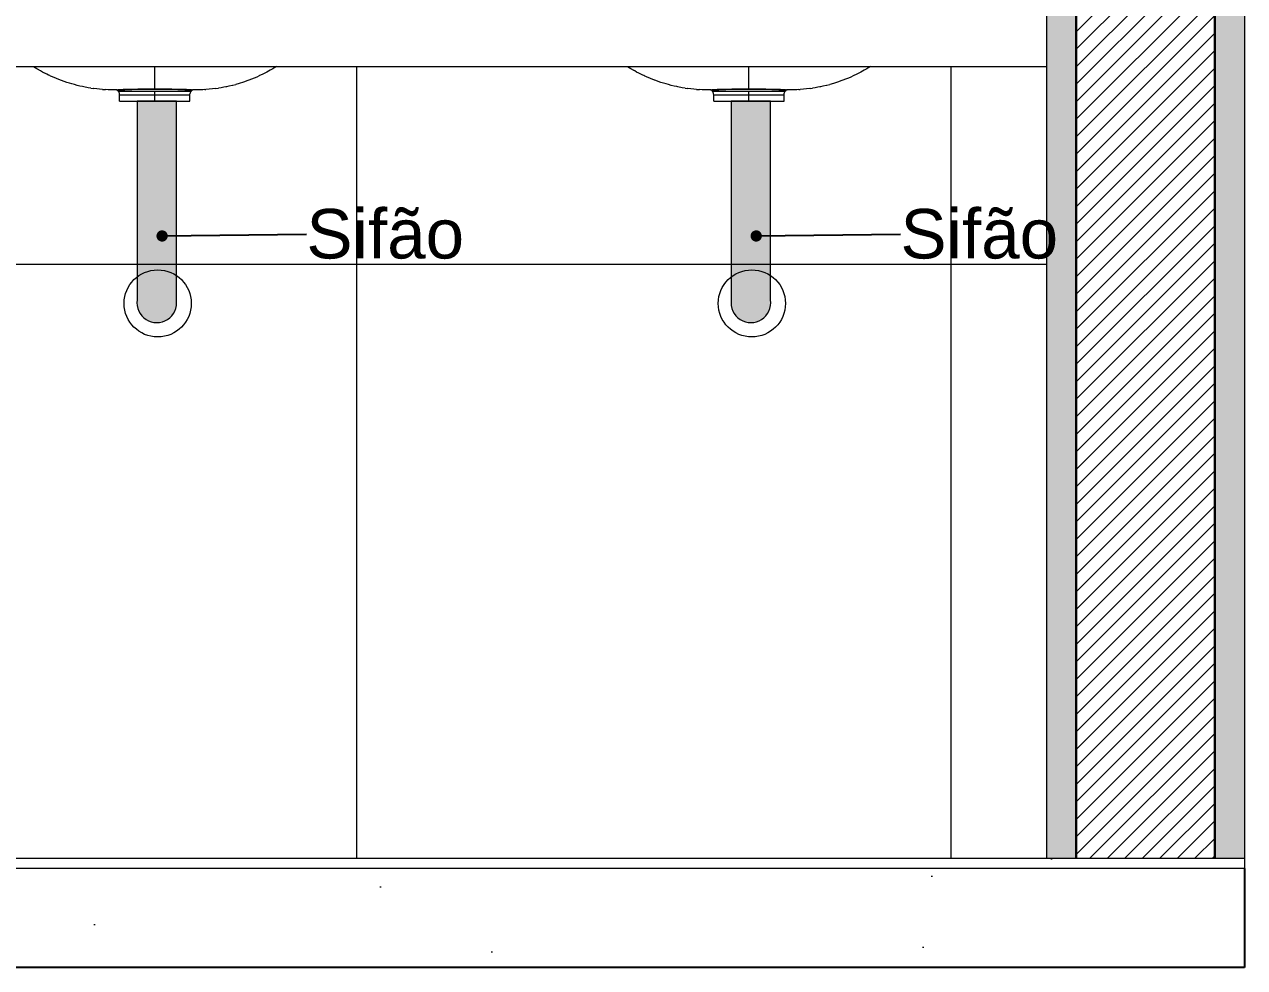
# Model space of a CAD drawing. Header units: metres. Extents: x -1.8 to 75.3, y -2 to 2.8.
# Drawn here: x 18.827 to 20.059, y -2.048 to -1.096 of the extents above; entities that cross this region are included whole.
import ezdxf

# ---------------------------------------------------------------- set-up
doc = ezdxf.new("R2010")
doc.units = ezdxf.units.M
doc.header["$MEASUREMENT"] = 0
for name, color, linetype, lineweight, true_color in [('0_Caneta_No__19', 7, 'Continuous', 0, 0xe9e9e9), ('COTAS CORTE_Caneta_No__25', 7, 'Continuous', 13, 0x982312), ('LAJES.EST_Caneta_No__254', 7, 'Continuous', 0, 0xd1c9ad), ('LAJES.EST_Caneta_No__97', 7, 'Continuous', 13, 0x6b6b6b), ('LOUCAS-METAIS.ARQ_Caneta_No__13', 7, 'Continuous', 0, 0xaaaaaa), ('LOUCAS-METAIS.ARQ_Caneta_No__96', 7, 'Continuous', 0, 0xb6b6b6), ('NOTAS-EXECUTIVO.ARQ_Caneta_No__96', 7, 'Continuous', 0, 0xb6b6b6), ('PAREDE CONSTRUIR_Caneta_No__97', 7, 'Continuous', 13, 0x6b6b6b)]:
    doc.layers.add(name, color=color, linetype=linetype, lineweight=lineweight, true_color=true_color)
for name, color, linetype, lineweight in [('0_Caneta_No__5', 7, 'Continuous', 20), ('LAJES.EST_Caneta_No__4', 7, 'Continuous', 25), ('LAJES.EST_Caneta_No__7', 7, 'Continuous', 13), ('NOTAS-EXECUTIVO.ARQ_Caneta_No__1', 7, 'Continuous', 40), ('NOTAS-EXECUTIVO.ARQ_Caneta_No__241', 7, 'Continuous', 13), ('PAREDE CONSTRUIR_Caneta_No__241', 7, 'Continuous', 13), ('PAREDE CONSTRUIR_Caneta_No__3', 7, 'Continuous', 30)]:
    doc.layers.add(name, color=color, linetype=linetype, lineweight=lineweight)
doc.layers.add('COTAS CORTE', color=7, linetype='Continuous')
doc.layers.add('PAREDE CONSTRUIR', color=7, linetype='Continuous')
doc.styles.add('GENERATED_STYLE_1', font='arial.ttf')
doc.dimstyles.new('GENERATED_STYLE__2', dxfattribs={"dimtxt": 0.05, "dimasz": 0.02375, "dimexe": 0.18, "dimexo": 0.267183, "dimgap": 0, "dimtad": 1, "dimzin": 0, "dimdsep": 46, "dimtxsty": 'GENERATED_STYLE_1', "dimblk": 'ARROWHEAD_11', "dimblk1": 'ARROWHEAD_11', "dimblk2": 'ARROWHEAD_11', "dimcen": 0.09, "dimclrd": 256, "dimclre": 256, "dimclrt": 256, "dimadec": 0, "dimazin": 0, "dimtfac": 1, "dimtdec": 4, "dimtmove": 0, "dimatfit": 3, "dimfxl": 0, "dimtolj": 1, "dimtzin": 0, "dimarcsym": 0})
doc.dimstyles.new('GENERATED_STYLE__4', dxfattribs={"dimtxt": 0.18, "dimasz": 0.0228, "dimexe": 0.18, "dimexo": 0.0625, "dimgap": 0, "dimtad": 0, "dimtih": 1, "dimtoh": 1, "dimdec": 4, "dimzin": 0, "dimdsep": 46, "dimcen": 0.09, "dimadec": 0, "dimazin": 0, "dimtfac": 1, "dimtdec": 4, "dimtmove": 0, "dimatfit": 3, "dimldrblk": 'ARROWHEAD_11', "dimfxl": 0, "dimtolj": 1, "dimtzin": 0, "dimarcsym": 0})
pattern_1 = [(180, (16.16225, -1.93824), (0, 0.6), []), (90, (16.16225, -1.93824), (0.6, 0), [])]
pattern_2 = [(180, (16.16225, -1.93824), (0, 0.6), []), (90, (16.16225, -1.93824), (0.6, 0), [])]
pattern_3 = [(180, (16.16225, -1.93824), (0, 0.6), []), (90, (16.16225, -1.93824), (0.6, 0), [])]
pattern_4 = [(45, (-22.24144, -1.43824), (-0.159099, 0.159099), [0, -0.15, 0, -0.225]), (110, (-21.74144, -1.43824), (0.2114308, 0.0769545), [0, -0.11, 0, -0.19])]
pattern_5 = [(50, (-22.24144, -1.93824), (-0.546554, 0.0478173), [0.05715, -0.62865]), (355, (-22.24144, -1.93824), (-0.10573, 0.5731705), [0.04572, -0.502922]), (100.4514, (-22.1959, -1.94223), (0.440824, 0.525353), [0.04857, -0.534271]), (46.1842, (-22.24144, -1.78584), (-0.813237, 0.126127), [0.085725, -0.942975]), (96.6356, (-22.1737, -1.79635), (0.712212, 0.742278), [0.072855, -0.801407]), (351.1842, (-22.2414, -1.78584), (0.712212, 0.742278), [0.06858, -0.754379]), (21, (-22.16524, -1.82394), (-0.454843, 0.3067956), [0.05715, -0.62865]), (326, (-22.16524, -1.82394), (0.185406, 0.552564), [0.04572, -0.50292]), (71.4514, (-22.12734, -1.8495), (0.640249, 0.245768), [0.04857, -0.53427]), (37.5, (-22.24144, -1.93824), (0.0092658, 0.2536651), [0, -0.496824, 0, -0.51054, 0, -0.504825]), (7.5, (-22.24144, -1.93824), (0.200459, 0.3005417), [0, -0.291084, 0, -0.485394, 0, -0.192405]), (327.5, (-22.41137, -1.93824), (-0.4067718, 0.0171862), [0, -0.1905, 0, -0.59436, 0, -0.78867]), (317.5, (-22.48757, -1.93824), (0.4443875, 0.0762795), [0, -0.24765, 0, -0.394716, 0, -0.56007])]

# ---------------------------------------------------------------- blocks, each defined once
blk = doc.blocks.new('*D83', base_point=(-22.2414, -1.9382))
at = {"layer": 'COTAS CORTE_Caneta_No__25', "linetype": 'Continuous', "lineweight": 13, "true_color": 0x982312}
for points in [[(17.9044, -1.1382), (17.9049, -1.1406), (17.9063, -1.1427), (17.9083, -1.144), (17.9107, -1.1445), (17.9131, -1.144), (17.9151, -1.1427), (17.9165, -1.1406), (17.9169, -1.1382), (17.9165, -1.1359), (17.9151, -1.1338), (17.9131, -1.1325), (17.9107, -1.132), (17.9083, -1.1325), (17.9063, -1.1338), (17.9049, -1.1359)], [(17.9044, -1.9382), (17.9049, -1.9406), (17.9063, -1.9427), (17.9083, -1.944), (17.9107, -1.9445), (17.9131, -1.944), (17.9151, -1.9427), (17.9165, -1.9406), (17.9169, -1.9382), (17.9165, -1.9359), (17.9151, -1.9338), (17.9131, -1.9325), (17.9107, -1.932), (17.9083, -1.9325), (17.9063, -1.9338), (17.9049, -1.9359)]]:
    blk.add_hatch(color=24, dxfattribs=at).paths.add_polyline_path(points)
at = {"layer": 'COTAS CORTE_Caneta_No__25', "color": 24, "linetype": 'Continuous', "lineweight": 13, "true_color": 0x982312}
for p, q in [((17.9044, -1.1382), (17.8873, -1.1382)), ((17.9107, -1.932), (17.9107, -1.1445)), ((18.1779, -1.1382), (17.9169, -1.1382)), ((17.9044, -1.9382), (17.8873, -1.9382)), ((17.9107, -1.9507), (17.9107, -1.9445)), ((18.1779, -1.9382), (17.9169, -1.9382))]:
    blk.add_line(p, q, dxfattribs=at)
for centre in [(17.9107, -1.1382), (17.9107, -1.9382)]:
    blk.add_circle(centre, 0.00625, dxfattribs=at)
at = {"layer": 'COTAS CORTE_Caneta_No__25', "color": 24, "lineweight": 13, "true_color": 0x982312, "char_height": 0.05, "attachment_point": 7, "rotation": 90, "style": 'GENERATED_STYLE_1'}
for s, insert in [('\\A1;{\\pql;\\fArial|b0|i0|c0|p0;\\W1.000000;0,10}', (17.9007, -1.278)), ('\\A1;{\\pql;\\fArial|b0|i0|c0|p0;\\W1.000000;0,80}', (17.9007, -1.6717))]:
    blk.add_mtext(s, dxfattribs=dict(at, insert=insert))
blk = doc.blocks.new('ARROWHEAD_11')
at = {"color": 0, "linetype": 'Continuous', "lineweight": 0}
blk.add_line((0, 0), (-1, 0), dxfattribs=at)
at = {"color": 0, "linetype": 'Continuous', "lineweight": 0, "const_width": 0.25, "flags": 128}
blk.add_lwpolyline([(-0.125, 0, 1), (0.125, 0, 1)], format="xyb", close=True, dxfattribs=at)

msp = doc.modelspace()

# ---------------------------------------------------------------- hatches: boundary and pattern name
at = {"layer": '0_Caneta_No__19', "linetype": 'Continuous', "lineweight": 0, "true_color": 0x747474}
for points in [[(18.9804, -1.1732), (18.9407, -1.1732), (18.9407, -1.374, 1.153966), (18.9804, -1.374)], [(19.5802, -1.1732), (19.5405, -1.1732), (19.5405, -1.374, 1.153966), (19.5802, -1.374)]]:
    msp.add_hatch(color=8, dxfattribs=at).paths.add_polyline_path(points)
at = {"layer": 'LAJES.EST_Caneta_No__254', "linetype": 'Continuous', "lineweight": 0, "true_color": 0xd1c9ad}
h = msp.add_hatch(dxfattribs=at)
h.set_pattern_fill('Haie_OD_0005', color=9, style=0, pattern_type=2)
h.set_pattern_definition(pattern_4)
h.paths.add_polyline_path([(19.8587, -1.9382), (16.1623, -1.9382), (16.1623, -1.9482), (19.8587, -1.9482)])
h = msp.add_hatch(dxfattribs=at)
h.set_pattern_fill('Haie_OD_0005', color=9, style=0, pattern_type=2)
h.set_pattern_definition(pattern_4)
h.paths.add_polyline_path([(20.0587, -1.9382), (19.8587, -1.9382), (19.8587, -1.9482), (20.0587, -1.9482)])
at = {"layer": 'LAJES.EST_Caneta_No__97', "linetype": 'Continuous', "lineweight": 13, "true_color": 0x6b6b6b}
h = msp.add_hatch(dxfattribs=at)
h.set_pattern_fill('AR_CONC_0005', color=251, style=0, pattern_type=2)
h.set_pattern_definition(pattern_5)
h.paths.add_polyline_path([(16.1623, -2.0482), (19.8587, -2.0482), (19.8587, -1.9482), (16.1623, -1.9482)])
h = msp.add_hatch(dxfattribs=at)
h.set_pattern_fill('AR_CONC_0005', color=251, style=0, pattern_type=2)
h.set_pattern_definition(pattern_5)
h.paths.add_polyline_path([(19.8587, -1.9482), (19.8587, -2.0482), (20.0587, -2.0482), (20.0587, -1.9482)])
at = {"layer": 'PAREDE CONSTRUIR', "linetype": 'Continuous', "lineweight": 0, "true_color": 0xffffff}
for points in [[(19.8587, 1.6118), (19.8587, -1.9382), (19.8887, -1.9382), (19.8887, 1.6118)], [(20.0587, 1.6118), (20.0287, 1.6118), (20.0287, -1.9382), (20.0587, -1.9382)]]:
    msp.add_hatch(color=7, dxfattribs=at).paths.add_polyline_path(points)
at = {"layer": 'PAREDE CONSTRUIR', "linetype": 'Continuous', "lineweight": 0, "true_color": 0x000000}
h = msp.add_hatch(dxfattribs=at)
h.set_pattern_fill('common_brick_0005', color=18, style=0, pattern_type=2)
h.set_pattern_definition([(45, (-22.24144, -1.938244), (-0.0088388348, 0.0088388348), [])])
h.paths.add_polyline_path([(19.8887, 1.6118), (19.8887, -1.9382), (20.0287, -1.9382), (20.0287, 1.6118)])
at = {"layer": 'PAREDE CONSTRUIR_Caneta_No__97', "linetype": 'Continuous', "lineweight": 13, "true_color": 0x6b6b6b}
h = msp.add_hatch(dxfattribs=at)
h.set_pattern_fill('Ceramica_60_x_60_0005', color=251, style=0, pattern_type=2)
h.set_pattern_definition(pattern_1)
h.paths.add_polyline_path([(16.1623, 0.2138), (16.1813, 0.2138), (16.1813, 0.1638), (16.1813, -0.9282), (16.2173, -0.9282), (16.2243, -0.9312), (16.2273, -0.9382), (16.2243, -0.9453), (16.2173, -0.9482), (16.1813, -0.9482), (16.1813, -1.9382), (19.8587, -1.9382), (19.8587, -1.1382), (19.6812, -1.1382), (19.6793, -1.1394), (19.6774, -1.1405), (19.6748, -1.142), (19.6747, -1.1421), (19.6731, -1.143), (19.6713, -1.144), (19.6694, -1.145), (19.6665, -1.1464), (19.6642, -1.1475), (19.6636, -1.1478), (19.6612, -1.1489), (19.6587, -1.15), (19.656, -1.1511), (19.6532, -1.1521), (19.6523, -1.1525), (19.6479, -1.154), (19.6436, -1.1554), (19.6401, -1.1564), (19.6371, -1.1572), (19.6367, -1.1573), (19.6331, -1.1581), (19.6305, -1.1587), (19.6299, -1.1588), (19.6279, -1.1592), (19.6252, -1.1597), (19.6226, -1.1601), (19.6201, -1.1605), (19.6198, -1.1605), (19.6166, -1.1609), (19.6133, -1.1612), (19.61, -1.1615), (19.6088, -1.1616), (19.6067, -1.1617), (19.6041, -1.1618), (19.6027, -1.1618), (19.6014, -1.1618), (19.5968, -1.1618), (19.5967, -1.1618), (19.5964, -1.1619), (19.5963, -1.1619), (19.5961, -1.162), (19.596, -1.1622), (19.5956, -1.1626), (19.595, -1.1633), (19.5946, -1.1639), (19.5942, -1.1646), (19.594, -1.1654), (19.5938, -1.1661), (19.5938, -1.1669), (19.5938, -1.1732), (19.5228, -1.1732), (19.5228, -1.1669), (19.5227, -1.1661), (19.5225, -1.1654), (19.5223, -1.1646), (19.5219, -1.1639), (19.5215, -1.1633), (19.5213, -1.1631), (19.5211, -1.1628), (19.5207, -1.1624), (19.5205, -1.1622), (19.5204, -1.162), (19.5202, -1.1619), (19.5201, -1.1619), (19.5198, -1.1618), (19.5197, -1.1618), (19.5168, -1.1618), (19.5138, -1.1618), (19.5112, -1.1617), (19.5085, -1.1616), (19.5077, -1.1616), (19.5055, -1.1614), (19.5026, -1.1612), (19.4996, -1.1609), (19.4967, -1.1605), (19.4964, -1.1605), (19.4939, -1.1601), (19.4911, -1.1597), (19.4866, -1.1588), (19.4854, -1.1586), (19.4827, -1.158), (19.48, -1.1573), (19.4773, -1.1566), (19.4747, -1.1559), (19.472, -1.1551), (19.4694, -1.1543), (19.4668, -1.1534), (19.4642, -1.1525), (19.4633, -1.1521), (19.4631, -1.1521), (19.459, -1.1505), (19.455, -1.1488), (19.4531, -1.1479), (19.4523, -1.1475), (19.4511, -1.147), (19.4492, -1.146), (19.4472, -1.145), (19.4471, -1.145), (19.445, -1.1439), (19.443, -1.1428), (19.4417, -1.142), (19.4411, -1.1417), (19.4391, -1.1405), (19.4374, -1.1395), (19.4357, -1.1385), (19.4353, -1.1382), (19.0814, -1.1382), (19.0796, -1.1394), (19.0777, -1.1405), (19.0751, -1.142), (19.075, -1.1421), (19.0734, -1.143), (19.0715, -1.144), (19.0697, -1.145), (19.0668, -1.1464), (19.0644, -1.1475), (19.0638, -1.1478), (19.0614, -1.1489), (19.0589, -1.15), (19.0562, -1.1511), (19.0534, -1.1521), (19.0525, -1.1525), (19.0482, -1.154), (19.0438, -1.1554), (19.0404, -1.1564), (19.0374, -1.1572), (19.0369, -1.1573), (19.0334, -1.1581), (19.0308, -1.1587), (19.0301, -1.1588), (19.0281, -1.1592), (19.0255, -1.1597), (19.0228, -1.1601), (19.0203, -1.1605), (19.0201, -1.1605), (19.0168, -1.1609), (19.0135, -1.1612), (19.0102, -1.1615), (19.009, -1.1616), (19.0069, -1.1617), (19.0043, -1.1618), (19.0029, -1.1618), (19.0017, -1.1618), (18.997, -1.1618), (18.9969, -1.1618), (18.9967, -1.1619), (18.9965, -1.1619), (18.9964, -1.162), (18.9962, -1.1622), (18.9959, -1.1626), (18.9953, -1.1633), (18.9948, -1.1639), (18.9945, -1.1646), (18.9942, -1.1654), (18.994, -1.1661), (18.994, -1.1669), (18.994, -1.1732), (18.923, -1.1732), (18.923, -1.1669), (18.9229, -1.1661), (18.9228, -1.1654), (18.9225, -1.1646), (18.9222, -1.1639), (18.9217, -1.1633), (18.9215, -1.1631), (18.9213, -1.1628), (18.921, -1.1624), (18.9208, -1.1622), (18.9206, -1.162), (18.9205, -1.1619), (18.9203, -1.1619), (18.9201, -1.1618), (18.92, -1.1618), (18.917, -1.1618), (18.9141, -1.1618), (18.9114, -1.1617), (18.9088, -1.1616), (18.9079, -1.1616), (18.9058, -1.1614), (18.9028, -1.1612), (18.8999, -1.1609), (18.8969, -1.1605), (18.8967, -1.1605), (18.8941, -1.1601), (18.8914, -1.1597), (18.8869, -1.1588), (18.8856, -1.1586), (18.8829, -1.158), (18.8802, -1.1573), (18.8776, -1.1566), (18.8749, -1.1559), (18.8723, -1.1551), (18.8696, -1.1543), (18.8671, -1.1534), (18.8645, -1.1525), (18.8635, -1.1521), (18.8633, -1.1521), (18.8593, -1.1505), (18.8553, -1.1488), (18.8533, -1.1479), (18.8526, -1.1475), (18.8513, -1.147), (18.8494, -1.146), (18.8475, -1.145), (18.8473, -1.145), (18.8453, -1.1439), (18.8433, -1.1428), (18.8419, -1.142), (18.8413, -1.1417), (18.8393, -1.1405), (18.8376, -1.1395), (18.836, -1.1385), (18.8356, -1.1382), (18.4777, -1.1382), (18.4758, -1.1394), (18.4739, -1.1405), (18.4713, -1.142), (18.4712, -1.1421), (18.4696, -1.143), (18.4678, -1.144), (18.4659, -1.145), (18.463, -1.1464), (18.4607, -1.1475), (18.4601, -1.1478), (18.4576, -1.1489), (18.4552, -1.15), (18.4524, -1.1511), (18.4497, -1.1521), (18.4488, -1.1525), (18.4444, -1.154), (18.44, -1.1554), (18.4366, -1.1564), (18.4336, -1.1572), (18.4332, -1.1573), (18.4296, -1.1581), (18.427, -1.1587), (18.4263, -1.1588), (18.4244, -1.1592), (18.4217, -1.1597), (18.4191, -1.1601), (18.4165, -1.1605), (18.4163, -1.1605), (18.4131, -1.1609), (18.4098, -1.1612), (18.4065, -1.1615), (18.4053, -1.1616), (18.4031, -1.1617), (18.4005, -1.1618), (18.3992, -1.1618), (18.3979, -1.1618), (18.3933, -1.1618), (18.3932, -1.1618), (18.3929, -1.1619), (18.3927, -1.1619), (18.3926, -1.162), (18.3925, -1.1622), (18.3921, -1.1626), (18.3915, -1.1633), (18.3911, -1.1639), (18.3907, -1.1646), (18.3905, -1.1654), (18.3903, -1.1661), (18.3902, -1.1669), (18.3902, -1.1732), (18.3192, -1.1732), (18.3192, -1.1669), (18.3192, -1.1661), (18.319, -1.1654), (18.3188, -1.1646), (18.3184, -1.1639), (18.3179, -1.1633), (18.3178, -1.1631), (18.3176, -1.1628), (18.3172, -1.1624), (18.317, -1.1622), (18.3169, -1.162), (18.3167, -1.1619), (18.3166, -1.1619), (18.3163, -1.1618), (18.3162, -1.1618), (18.3133, -1.1618), (18.3103, -1.1618), (18.3077, -1.1617), (18.305, -1.1616), (18.3042, -1.1616), (18.302, -1.1614), (18.2991, -1.1612), (18.2961, -1.1609), (18.2932, -1.1605), (18.2929, -1.1605), (18.2904, -1.1601), (18.2876, -1.1597), (18.2831, -1.1588), (18.2819, -1.1586), (18.2792, -1.158), (18.2765, -1.1573), (18.2738, -1.1566), (18.2711, -1.1559), (18.2685, -1.1551), (18.2659, -1.1543), (18.2633, -1.1534), (18.2607, -1.1525), (18.2598, -1.1521), (18.2596, -1.1521), (18.2555, -1.1505), (18.2515, -1.1488), (18.2495, -1.1479), (18.2488, -1.1475), (18.2476, -1.147), (18.2456, -1.146), (18.2437, -1.145), (18.2436, -1.145), (18.2415, -1.1439), (18.2395, -1.1428), (18.2381, -1.142), (18.2375, -1.1417), (18.2356, -1.1405), (18.2339, -1.1395), (18.2322, -1.1385), (18.2318, -1.1382), (18.0587, -1.1382), (18.0587, -0.9382), (18.3387, -0.9382), (18.3387, -0.9182), (18.3787, -0.9182), (18.3787, -0.9382), (18.9387, -0.9382), (18.9387, -0.9182), (18.9787, -0.9182), (18.9787, -0.9382), (19.5387, -0.9382), (19.5387, -0.9182), (19.5787, -0.9182), (19.5787, -0.9382), (19.8587, -0.9382), (19.8587, 1.2118), (16.1623, 1.2118)])
h = msp.add_hatch(dxfattribs=at)
h.set_pattern_fill('Ceramica_60_x_60_0005', color=251, style=0, pattern_type=2)
h.set_pattern_definition(pattern_2)
h.paths.add_polyline_path([(18.9704, -1.1432), (18.9702, -1.1433), (18.9709, -1.1438), (18.9702, -1.1433)])
h = msp.add_hatch(dxfattribs=at)
h.set_pattern_fill('Ceramica_60_x_60_0005', color=251, style=0, pattern_type=2)
h.set_pattern_definition(pattern_3)
h.paths.add_polyline_path([(19.0311, -1.1418), (19.0309, -1.1417), (19.032, -1.1424), (19.0314, -1.142)])
h = msp.add_hatch(dxfattribs=at)
h.set_pattern_fill('Ceramica_60_x_60_0005', color=251, style=0, pattern_type=2)
h.set_pattern_definition([(180, (16.16225, -1.93824), (0, 0.6), []), (90, (16.16225, -1.93824), (0.6, 0), [])])
h.paths.add_polyline_path([(19.5702, -1.1432), (19.5699, -1.1433), (19.5707, -1.1438), (19.5699, -1.1433)])
h = msp.add_hatch(dxfattribs=at)
h.set_pattern_fill('Ceramica_60_x_60_0005', color=251, style=0, pattern_type=2)
h.set_pattern_definition(pattern_3)
h.paths.add_polyline_path([(19.6307, -1.1417), (19.6318, -1.1424), (19.6312, -1.142), (19.6308, -1.1418)])
h = msp.add_hatch(dxfattribs=at)
h.set_pattern_fill('Ceramica_60_x_60_0005', color=251, style=0, pattern_type=2)
h.set_pattern_definition(pattern_2)
h.paths.add_polyline_path([(18.9451, -1.1555), (18.9455, -1.1553), (18.9465, -1.1547), (18.9455, -1.1553)])
h = msp.add_hatch(dxfattribs=at)
h.set_pattern_fill('Ceramica_60_x_60_0005', color=251, style=0, pattern_type=2)
h.set_pattern_definition(pattern_2)
h.paths.add_polyline_path([(19.5037, -1.1551), (19.5027, -1.1557), (19.5047, -1.1545)])
h = msp.add_hatch(dxfattribs=at)
h.set_pattern_fill('Ceramica_60_x_60_0005', color=251, style=0, pattern_type=2)
h.set_pattern_definition(pattern_2)
h.paths.add_polyline_path([(19.5452, -1.1553), (19.5449, -1.1555), (19.5452, -1.1553), (19.5463, -1.1547)])
h = msp.add_hatch(dxfattribs=at)
h.set_pattern_fill('Ceramica_60_x_60_0005', color=251, style=0, pattern_type=2)
h.set_pattern_definition(pattern_1)
h.paths.add_polyline_path([(18.9468, -1.1591), (18.9457, -1.1597), (18.9471, -1.1589)])
h = msp.add_hatch(dxfattribs=at)
h.set_pattern_fill('Ceramica_60_x_60_0005', color=251, style=0, pattern_type=2)
h.set_pattern_definition([(180, (16.16225, -1.93824), (0, 0.6), []), (90, (16.16225, -1.93824), (0.6, 0), [])])
h.paths.add_polyline_path([(19.5466, -1.1591), (19.5454, -1.1597), (19.5469, -1.1589)])

# ---------------------------------------------------------------- linework, layer by layer
at = {"layer": '0_Caneta_No__5', "color": 7, "linetype": 'Continuous', "lineweight": 20, "flags": 128}
for points in [[(18.9804, -1.1732), (18.9407, -1.1732), (18.9407, -1.374, 1.153966), (18.9804, -1.374)], [(19.5802, -1.1732), (19.5405, -1.1732), (19.5405, -1.374, 1.153966), (19.5802, -1.374)]]:
    msp.add_lwpolyline(points, format="xyb", close=True, dxfattribs=at)
at = {"layer": 'LAJES.EST_Caneta_No__4', "color": 7, "linetype": 'Continuous', "lineweight": 25}
for p, q in [((20.0587, -1.9482), (20.0587, -2.0482)), ((19.8587, -2.0482), (16.1623, -2.0482)), ((20.0587, -2.0482), (19.8587, -2.0482))]:
    msp.add_line(p, q, dxfattribs=at)
at = {"layer": 'LAJES.EST_Caneta_No__7', "color": 7, "linetype": 'Continuous', "lineweight": 13}
for p, q in [((19.8587, -1.9382), (16.1623, -1.9382)), ((20.0587, -1.9382), (20.0587, -1.9482)), ((19.8587, -1.9482), (16.1623, -1.9482)), ((20.0587, -1.9482), (19.8587, -1.9482))]:
    msp.add_line(p, q, dxfattribs=at)
at = {"layer": 'LAJES.EST_Caneta_No__7', "color": 7, "linetype": 'Continuous', "lineweight": 13, "flags": 128}
msp.add_lwpolyline([(20.0587, -1.9382), (20.0287, -1.9382), (19.8887, -1.9382), (19.8587, -1.9382)], dxfattribs=at)
at = {"layer": 'LOUCAS-METAIS.ARQ_Caneta_No__13', "color": 253, "linetype": 'Continuous', "lineweight": 0, "true_color": 0xaaaaaa}
for p, q in [((18.0587, -1.1382), (19.8387, -1.1382)), ((19.8387, -1.1382), (19.8587, -1.1382))]:
    msp.add_line(p, q, dxfattribs=at)
at = {"layer": 'LOUCAS-METAIS.ARQ_Caneta_No__96', "color": 253, "linetype": 'Continuous', "lineweight": 0, "true_color": 0xb6b6b6}
for p, q in [((18.836, -1.1385), (18.8356, -1.1382)), ((18.8376, -1.1395), (18.836, -1.1385)), ((18.8393, -1.1405), (18.8376, -1.1395)), ((18.8413, -1.1417), (18.8393, -1.1405)), ((18.8413, -1.1417), (18.8419, -1.142)), ((18.8433, -1.1428), (18.8419, -1.142)), ((18.8453, -1.1439), (18.8433, -1.1428)), ((18.8473, -1.145), (18.8453, -1.1439)), ((18.8475, -1.145), (18.8473, -1.145)), ((18.8494, -1.146), (18.8475, -1.145)), ((18.9585, -1.1384), (18.9585, -1.1382)), ((18.9585, -1.1398), (18.9585, -1.1384)), ((18.9585, -1.1405), (18.9585, -1.1398)), ((18.9585, -1.1411), (18.9585, -1.1405)), ((18.9585, -1.1424), (18.9585, -1.1411)), ((18.9585, -1.1437), (18.9585, -1.1424)), ((18.9585, -1.1442), (18.9585, -1.1437)), ((18.9585, -1.1454), (18.9585, -1.1442)), ((18.9585, -1.1465), (18.9585, -1.1454)), ((19.0697, -1.145), (19.0668, -1.1464)), ((19.0715, -1.144), (19.0697, -1.145)), ((19.0734, -1.143), (19.0715, -1.144)), ((19.075, -1.1421), (19.0734, -1.143)), ((19.0751, -1.142), (19.075, -1.1421)), ((19.0777, -1.1405), (19.0751, -1.142)), ((19.0796, -1.1394), (19.0777, -1.1405)), ((19.0814, -1.1382), (19.0796, -1.1394)), ((19.4357, -1.1385), (19.4353, -1.1382)), ((19.4374, -1.1395), (19.4357, -1.1385)), ((19.4391, -1.1405), (19.4374, -1.1395)), ((19.4411, -1.1417), (19.4391, -1.1405)), ((19.4411, -1.1417), (19.4417, -1.142)), ((19.443, -1.1428), (19.4417, -1.142)), ((19.445, -1.1439), (19.443, -1.1428)), ((19.4471, -1.145), (19.445, -1.1439)), ((19.4472, -1.145), (19.4471, -1.145)), ((19.4492, -1.146), (19.4472, -1.145)), ((19.5583, -1.1384), (19.5583, -1.1382)), ((19.5583, -1.1398), (19.5583, -1.1384)), ((19.5583, -1.1405), (19.5583, -1.1398)), ((19.5583, -1.1411), (19.5583, -1.1405)), ((19.5583, -1.1424), (19.5583, -1.1411)), ((19.5583, -1.1437), (19.5583, -1.1424)), ((19.5583, -1.1442), (19.5583, -1.1437)), ((19.5583, -1.1454), (19.5583, -1.1442)), ((19.5583, -1.1465), (19.5583, -1.1454)), ((19.6694, -1.145), (19.6665, -1.1464)), ((19.6713, -1.144), (19.6694, -1.145)), ((19.6731, -1.143), (19.6713, -1.144)), ((19.6747, -1.1421), (19.6731, -1.143)), ((19.6748, -1.142), (19.6747, -1.1421)), ((19.6774, -1.1405), (19.6748, -1.142)), ((19.6793, -1.1394), (19.6774, -1.1405)), ((19.6812, -1.1382), (19.6793, -1.1394)), ((18.8513, -1.147), (18.8494, -1.146)), ((18.8526, -1.1475), (18.8513, -1.147)), ((18.8533, -1.1479), (18.8526, -1.1475)), ((18.8553, -1.1488), (18.8533, -1.1479)), ((18.8593, -1.1505), (18.8553, -1.1488)), ((18.8633, -1.1521), (18.8593, -1.1505)), ((18.8635, -1.1521), (18.8633, -1.1521)), ((18.8645, -1.1525), (18.8635, -1.1521)), ((18.8671, -1.1534), (18.8645, -1.1525)), ((18.8696, -1.1543), (18.8671, -1.1534)), ((18.8723, -1.1551), (18.8696, -1.1543)), ((18.8749, -1.1559), (18.8723, -1.1551)), ((18.8776, -1.1566), (18.8749, -1.1559)), ((18.8802, -1.1573), (18.8776, -1.1566)), ((18.8829, -1.158), (18.8802, -1.1573)), ((18.9585, -1.1476), (18.9585, -1.1465)), ((18.9585, -1.1487), (18.9585, -1.1476)), ((18.9585, -1.1489), (18.9585, -1.1487)), ((18.9585, -1.15), (18.9585, -1.1489)), ((18.9585, -1.1508), (18.9585, -1.15)), ((18.9585, -1.1516), (18.9585, -1.1508)), ((18.9585, -1.1523), (18.9585, -1.1516)), ((18.9585, -1.153), (18.9585, -1.1523)), ((18.9585, -1.1537), (18.9585, -1.153)), ((18.9585, -1.1543), (18.9585, -1.1537)), ((18.9585, -1.155), (18.9585, -1.1543)), ((18.9585, -1.1556), (18.9585, -1.155)), ((18.9585, -1.1564), (18.9585, -1.1556)), ((18.9585, -1.1572), (18.9585, -1.1564)), ((18.9585, -1.1579), (18.9585, -1.1572)), ((18.9585, -1.1584), (18.9585, -1.1579)), ((19.0369, -1.1573), (19.0334, -1.1581)), ((19.0374, -1.1572), (19.0369, -1.1573)), ((19.0374, -1.1572), (19.0404, -1.1564)), ((19.0438, -1.1554), (19.0404, -1.1564)), ((19.0482, -1.154), (19.0438, -1.1554)), ((19.0525, -1.1525), (19.0482, -1.154)), ((19.0534, -1.1521), (19.0525, -1.1525)), ((19.0562, -1.1511), (19.0534, -1.1521)), ((19.0589, -1.15), (19.0562, -1.1511)), ((19.0614, -1.1489), (19.0589, -1.15)), ((19.0638, -1.1478), (19.0614, -1.1489)), ((19.0644, -1.1475), (19.0638, -1.1478)), ((19.0668, -1.1464), (19.0644, -1.1475)), ((19.4511, -1.147), (19.4492, -1.146)), ((19.4523, -1.1475), (19.4511, -1.147)), ((19.4531, -1.1479), (19.4523, -1.1475)), ((19.455, -1.1488), (19.4531, -1.1479)), ((19.459, -1.1505), (19.455, -1.1488)), ((19.4631, -1.1521), (19.459, -1.1505)), ((19.4633, -1.1521), (19.4631, -1.1521)), ((19.4642, -1.1525), (19.4633, -1.1521)), ((19.4668, -1.1534), (19.4642, -1.1525)), ((19.4694, -1.1543), (19.4668, -1.1534)), ((19.472, -1.1551), (19.4694, -1.1543)), ((19.4747, -1.1559), (19.472, -1.1551)), ((19.4773, -1.1566), (19.4747, -1.1559)), ((19.48, -1.1573), (19.4773, -1.1566)), ((19.4827, -1.158), (19.48, -1.1573)), ((19.5583, -1.1476), (19.5583, -1.1465)), ((19.5583, -1.1487), (19.5583, -1.1476)), ((19.5583, -1.1489), (19.5583, -1.1487)), ((19.5583, -1.15), (19.5583, -1.1489)), ((19.5583, -1.1508), (19.5583, -1.15)), ((19.5583, -1.1516), (19.5583, -1.1508)), ((19.5583, -1.1523), (19.5583, -1.1516)), ((19.5583, -1.153), (19.5583, -1.1523)), ((19.5583, -1.1537), (19.5583, -1.153)), ((19.5583, -1.1543), (19.5583, -1.1537)), ((19.5583, -1.155), (19.5583, -1.1543)), ((19.5583, -1.1556), (19.5583, -1.155)), ((19.5583, -1.1564), (19.5583, -1.1556)), ((19.5583, -1.1572), (19.5583, -1.1564)), ((19.5583, -1.1579), (19.5583, -1.1572)), ((19.5583, -1.1584), (19.5583, -1.1579)), ((19.6367, -1.1573), (19.6331, -1.1581)), ((19.6371, -1.1572), (19.6367, -1.1573)), ((19.6371, -1.1572), (19.6401, -1.1564)), ((19.6436, -1.1554), (19.6401, -1.1564)), ((19.6479, -1.154), (19.6436, -1.1554)), ((19.6523, -1.1525), (19.6479, -1.154)), ((19.6532, -1.1521), (19.6523, -1.1525)), ((19.656, -1.1511), (19.6532, -1.1521)), ((19.6587, -1.15), (19.656, -1.1511)), ((19.6612, -1.1489), (19.6587, -1.15)), ((19.6636, -1.1478), (19.6612, -1.1489)), ((19.6642, -1.1475), (19.6636, -1.1478)), ((19.6665, -1.1464), (19.6642, -1.1475)), ((18.8856, -1.1586), (18.8829, -1.158)), ((18.8869, -1.1588), (18.8856, -1.1586)), ((18.8914, -1.1597), (18.8869, -1.1588)), ((18.8941, -1.1601), (18.8914, -1.1597)), ((18.8941, -1.1601), (18.8967, -1.1605)), ((18.8969, -1.1605), (18.8967, -1.1605)), ((18.8999, -1.1609), (18.8969, -1.1605)), ((18.9028, -1.1612), (18.8999, -1.1609)), ((18.9058, -1.1614), (18.9028, -1.1612)), ((18.9058, -1.1614), (18.9079, -1.1616)), ((18.9079, -1.1616), (18.9088, -1.1616)), ((18.9114, -1.1617), (18.9088, -1.1616)), ((18.9141, -1.1618), (18.9114, -1.1617)), ((18.917, -1.1618), (18.9141, -1.1618)), ((18.92, -1.1618), (18.917, -1.1618)), ((18.9201, -1.1618), (18.92, -1.1618)), ((18.92, -1.1618), (18.92, -1.1618)), ((18.9203, -1.1619), (18.92, -1.1618)), ((18.92, -1.1618), (18.9201, -1.1618)), ((18.9201, -1.1618), (18.9204, -1.1618)), ((18.9205, -1.1619), (18.9203, -1.1619)), ((18.9204, -1.1618), (18.9208, -1.1617)), ((18.9206, -1.162), (18.9205, -1.1619)), ((18.9208, -1.1622), (18.9206, -1.162)), ((18.9208, -1.1617), (18.9218, -1.1616)), ((18.9208, -1.1622), (18.9211, -1.1621)), ((18.921, -1.1624), (18.9208, -1.1622)), ((18.9211, -1.1626), (18.921, -1.1624)), ((18.9211, -1.1621), (18.922, -1.162)), ((18.9213, -1.1628), (18.9211, -1.1626)), ((18.9215, -1.1631), (18.9213, -1.1628)), ((18.9217, -1.1633), (18.9215, -1.1631)), ((18.9222, -1.1639), (18.9217, -1.1633)), ((18.9217, -1.1633), (18.9235, -1.1633)), ((18.9218, -1.1616), (18.9231, -1.1615)), ((18.922, -1.162), (18.9235, -1.1619)), ((18.9225, -1.1646), (18.9222, -1.1639)), ((18.9228, -1.1654), (18.9225, -1.1646)), ((18.9229, -1.1661), (18.9228, -1.1654)), ((18.923, -1.1669), (18.9229, -1.1661)), ((18.923, -1.1669), (18.9234, -1.1669)), ((18.923, -1.1732), (18.923, -1.1669)), ((18.9231, -1.1615), (18.9247, -1.1614)), ((18.9234, -1.1669), (18.9247, -1.1669)), ((18.9235, -1.1619), (18.9256, -1.1618)), ((18.9235, -1.1633), (18.9287, -1.1633)), ((18.9247, -1.1614), (18.9265, -1.1613)), ((18.9247, -1.1669), (18.9269, -1.1669)), ((18.9256, -1.1618), (18.9283, -1.1617)), ((18.9265, -1.1613), (18.9286, -1.1613)), ((18.9269, -1.1669), (18.9298, -1.1669)), ((18.9283, -1.1617), (18.9315, -1.1615)), ((18.9286, -1.1613), (18.931, -1.1612)), ((18.9287, -1.1633), (18.9369, -1.1633)), ((18.9298, -1.1669), (18.9334, -1.1669)), ((18.931, -1.1612), (18.9333, -1.1611)), ((18.9315, -1.1615), (18.9352, -1.1614)), ((18.9333, -1.1611), (18.9358, -1.1611)), ((18.9334, -1.1669), (18.9376, -1.1669)), ((18.9352, -1.1614), (18.9393, -1.1613)), ((18.9358, -1.1611), (18.9385, -1.161)), ((18.9369, -1.1633), (18.9471, -1.1633)), ((18.9376, -1.1669), (18.9424, -1.1669)), ((18.9385, -1.161), (18.9413, -1.1609)), ((18.9393, -1.1613), (18.9437, -1.1613)), ((18.9413, -1.1609), (18.9433, -1.1609)), ((18.9424, -1.1669), (18.9475, -1.1669)), ((18.9433, -1.1609), (18.9454, -1.1609)), ((18.9437, -1.1613), (18.9485, -1.1612)), ((18.9454, -1.1609), (18.9475, -1.1609)), ((18.9471, -1.1633), (18.9585, -1.1633)), ((18.9475, -1.1609), (18.9496, -1.1608)), ((18.9475, -1.1669), (18.9529, -1.1669)), ((18.9485, -1.1612), (18.9534, -1.1612)), ((18.9496, -1.1608), (18.954, -1.1608)), ((18.9529, -1.1669), (18.9585, -1.1669)), ((18.9534, -1.1612), (18.9585, -1.1611)), ((18.954, -1.1608), (18.9585, -1.1608)), ((18.9585, -1.1589), (18.9585, -1.1584)), ((18.9585, -1.1591), (18.9585, -1.1589)), ((18.9585, -1.1596), (18.9585, -1.1591)), ((18.9585, -1.16), (18.9585, -1.1596)), ((18.9585, -1.1604), (18.9585, -1.16)), ((18.9585, -1.1608), (18.9585, -1.1604)), ((18.9585, -1.1609), (18.9585, -1.1608)), ((18.9585, -1.1608), (18.9585, -1.1608)), ((18.9585, -1.1608), (18.963, -1.1608)), ((18.9585, -1.161), (18.9585, -1.1609)), ((18.9585, -1.1611), (18.9585, -1.161)), ((18.9585, -1.161), (18.9585, -1.161)), ((18.9585, -1.1611), (18.9636, -1.1612)), ((18.9585, -1.1639), (18.9585, -1.1633)), ((18.9585, -1.1633), (18.9699, -1.1633)), ((18.9585, -1.1646), (18.9585, -1.1639)), ((18.9585, -1.1654), (18.9585, -1.1646)), ((18.9585, -1.1661), (18.9585, -1.1654)), ((18.9585, -1.1669), (18.9585, -1.1661)), ((18.9585, -1.1669), (18.964, -1.1669)), ((18.9585, -1.1732), (18.9585, -1.1669)), ((18.963, -1.1608), (18.9674, -1.1608)), ((18.9636, -1.1612), (18.9685, -1.1612)), ((18.964, -1.1669), (18.9695, -1.1669)), ((18.9674, -1.1608), (18.9695, -1.1609)), ((18.9685, -1.1612), (18.9732, -1.1613)), ((18.9695, -1.1609), (18.9716, -1.1609)), ((18.9695, -1.1669), (18.9746, -1.1669)), ((18.9699, -1.1633), (18.9801, -1.1633)), ((18.9716, -1.1609), (18.9737, -1.1609)), ((18.9732, -1.1613), (18.9777, -1.1613)), ((18.9737, -1.1609), (18.9757, -1.1609)), ((18.9746, -1.1669), (18.9794, -1.1669)), ((18.9757, -1.1609), (18.9785, -1.161)), ((18.9777, -1.1613), (18.9818, -1.1614)), ((18.9785, -1.161), (18.9812, -1.1611)), ((18.9794, -1.1669), (18.9836, -1.1669)), ((18.9801, -1.1633), (18.9883, -1.1633)), ((18.9812, -1.1611), (18.9837, -1.1611)), ((18.9818, -1.1614), (18.9855, -1.1615)), ((18.9836, -1.1669), (18.9872, -1.1669)), ((18.9837, -1.1611), (18.986, -1.1612)), ((18.9855, -1.1615), (18.9887, -1.1617)), ((18.986, -1.1612), (18.9884, -1.1613)), ((18.9872, -1.1669), (18.9901, -1.1669)), ((18.9883, -1.1633), (18.9935, -1.1633)), ((18.9884, -1.1613), (18.9905, -1.1613)), ((18.9887, -1.1617), (18.9914, -1.1618)), ((18.9901, -1.1669), (18.9923, -1.1669)), ((18.9905, -1.1613), (18.9923, -1.1614)), ((18.9914, -1.1618), (18.9935, -1.1619)), ((18.9923, -1.1614), (18.9939, -1.1615)), ((18.9923, -1.1669), (18.9936, -1.1669)), ((18.9935, -1.1619), (18.995, -1.162)), ((18.9935, -1.1633), (18.9953, -1.1633)), ((18.9936, -1.1669), (18.994, -1.1669)), ((18.9939, -1.1615), (18.9952, -1.1616)), ((18.994, -1.1661), (18.9942, -1.1654)), ((18.994, -1.1669), (18.994, -1.1661)), ((18.994, -1.1732), (18.994, -1.1669)), ((18.9942, -1.1654), (18.9945, -1.1646)), ((18.9945, -1.1646), (18.9948, -1.1639)), ((18.9948, -1.1639), (18.9953, -1.1633)), ((18.995, -1.162), (18.9959, -1.1621)), ((18.9952, -1.1616), (18.9962, -1.1617)), ((18.9953, -1.1633), (18.9955, -1.1631)), ((18.9955, -1.1631), (18.9957, -1.1628)), ((18.9957, -1.1628), (18.9959, -1.1626)), ((18.9959, -1.1621), (18.9962, -1.1622)), ((18.9959, -1.1626), (18.996, -1.1624)), ((18.996, -1.1624), (18.9962, -1.1622)), ((18.9962, -1.1617), (18.9966, -1.1618)), ((18.9964, -1.162), (18.9962, -1.1622)), ((18.9965, -1.1619), (18.9964, -1.162)), ((18.9967, -1.1619), (18.9965, -1.1619)), ((18.9966, -1.1618), (18.9969, -1.1618)), ((18.997, -1.1618), (18.9967, -1.1619)), ((18.997, -1.1618), (18.9969, -1.1618)), ((18.9969, -1.1618), (18.997, -1.1618)), ((18.997, -1.1618), (18.997, -1.1618)), ((19.0017, -1.1618), (18.997, -1.1618)), ((19.0029, -1.1618), (19.0017, -1.1618)), ((19.0043, -1.1618), (19.0029, -1.1618)), ((19.0069, -1.1617), (19.0043, -1.1618)), ((19.009, -1.1616), (19.0069, -1.1617)), ((19.009, -1.1616), (19.0102, -1.1615)), ((19.0135, -1.1612), (19.0102, -1.1615)), ((19.0168, -1.1609), (19.0135, -1.1612)), ((19.0201, -1.1605), (19.0168, -1.1609)), ((19.0203, -1.1605), (19.0201, -1.1605)), ((19.0203, -1.1605), (19.0228, -1.1601)), ((19.0255, -1.1597), (19.0228, -1.1601)), ((19.0281, -1.1592), (19.0255, -1.1597)), ((19.0301, -1.1588), (19.0281, -1.1592)), ((19.0308, -1.1587), (19.0301, -1.1588)), ((19.0334, -1.1581), (19.0308, -1.1587)), ((19.4854, -1.1586), (19.4827, -1.158)), ((19.4866, -1.1588), (19.4854, -1.1586)), ((19.4911, -1.1597), (19.4866, -1.1588)), ((19.4939, -1.1601), (19.4911, -1.1597)), ((19.4939, -1.1601), (19.4964, -1.1605)), ((19.4967, -1.1605), (19.4964, -1.1605)), ((19.4996, -1.1609), (19.4967, -1.1605)), ((19.5026, -1.1612), (19.4996, -1.1609)), ((19.5055, -1.1614), (19.5026, -1.1612)), ((19.5055, -1.1614), (19.5077, -1.1616)), ((19.5077, -1.1616), (19.5085, -1.1616)), ((19.5112, -1.1617), (19.5085, -1.1616)), ((19.5138, -1.1618), (19.5112, -1.1617)), ((19.5168, -1.1618), (19.5138, -1.1618)), ((19.5197, -1.1618), (19.5168, -1.1618)), ((19.5198, -1.1618), (19.5197, -1.1618)), ((19.5197, -1.1618), (19.5198, -1.1618)), ((19.5201, -1.1619), (19.5198, -1.1618)), ((19.5198, -1.1618), (19.5198, -1.1618)), ((19.5198, -1.1618), (19.5201, -1.1618)), ((19.5201, -1.1618), (19.5206, -1.1617)), ((19.5202, -1.1619), (19.5201, -1.1619)), ((19.5204, -1.162), (19.5202, -1.1619)), ((19.5205, -1.1622), (19.5204, -1.162)), ((19.5205, -1.1622), (19.5208, -1.1621)), ((19.5207, -1.1624), (19.5205, -1.1622)), ((19.5206, -1.1617), (19.5215, -1.1616)), ((19.5209, -1.1626), (19.5207, -1.1624)), ((19.5208, -1.1621), (19.5217, -1.162)), ((19.5211, -1.1628), (19.5209, -1.1626)), ((19.5213, -1.1631), (19.5211, -1.1628)), ((19.5215, -1.1633), (19.5213, -1.1631)), ((19.5215, -1.1616), (19.5229, -1.1615)), ((19.5219, -1.1639), (19.5215, -1.1633)), ((19.5215, -1.1633), (19.5233, -1.1633)), ((19.5217, -1.162), (19.5233, -1.1619)), ((19.5223, -1.1646), (19.5219, -1.1639)), ((19.5225, -1.1654), (19.5223, -1.1646)), ((19.5227, -1.1661), (19.5225, -1.1654)), ((19.5228, -1.1669), (19.5227, -1.1661)), ((19.5228, -1.1669), (19.5232, -1.1669)), ((19.5228, -1.1732), (19.5228, -1.1669)), ((19.5229, -1.1615), (19.5244, -1.1614)), ((19.5232, -1.1669), (19.5245, -1.1669)), ((19.5233, -1.1619), (19.5254, -1.1618)), ((19.5233, -1.1633), (19.5285, -1.1633)), ((19.5244, -1.1614), (19.5263, -1.1613)), ((19.5245, -1.1669), (19.5266, -1.1669)), ((19.5254, -1.1618), (19.528, -1.1617)), ((19.5263, -1.1613), (19.5284, -1.1613)), ((19.5266, -1.1669), (19.5295, -1.1669)), ((19.528, -1.1617), (19.5313, -1.1615)), ((19.5284, -1.1613), (19.5307, -1.1612)), ((19.5285, -1.1633), (19.5366, -1.1633)), ((19.5295, -1.1669), (19.5332, -1.1669)), ((19.5307, -1.1612), (19.5331, -1.1611)), ((19.5313, -1.1615), (19.5349, -1.1614)), ((19.5331, -1.1611), (19.5356, -1.1611)), ((19.5332, -1.1669), (19.5374, -1.1669)), ((19.5349, -1.1614), (19.539, -1.1613)), ((19.5356, -1.1611), (19.5382, -1.161)), ((19.5366, -1.1633), (19.5469, -1.1633)), ((19.5374, -1.1669), (19.5421, -1.1669)), ((19.5382, -1.161), (19.541, -1.1609)), ((19.539, -1.1613), (19.5435, -1.1613)), ((19.541, -1.1609), (19.543, -1.1609)), ((19.5421, -1.1669), (19.5473, -1.1669)), ((19.543, -1.1609), (19.5451, -1.1609)), ((19.5435, -1.1613), (19.5482, -1.1612)), ((19.5451, -1.1609), (19.5472, -1.1609)), ((19.5469, -1.1633), (19.5583, -1.1633)), ((19.5472, -1.1609), (19.5494, -1.1608)), ((19.5473, -1.1669), (19.5527, -1.1669)), ((19.5482, -1.1612), (19.5532, -1.1612)), ((19.5494, -1.1608), (19.5538, -1.1608)), ((19.5527, -1.1669), (19.5583, -1.1669)), ((19.5532, -1.1612), (19.5583, -1.1611)), ((19.5538, -1.1608), (19.5583, -1.1608)), ((19.5583, -1.1589), (19.5583, -1.1584)), ((19.5583, -1.1591), (19.5583, -1.1589)), ((19.5583, -1.1596), (19.5583, -1.1591)), ((19.5583, -1.16), (19.5583, -1.1596)), ((19.5583, -1.1604), (19.5583, -1.16)), ((19.5583, -1.1608), (19.5583, -1.1604)), ((19.5583, -1.1609), (19.5583, -1.1608)), ((19.5583, -1.1608), (19.5583, -1.1608)), ((19.5583, -1.1608), (19.5627, -1.1608)), ((19.5583, -1.161), (19.5583, -1.1609)), ((19.5583, -1.1611), (19.5583, -1.161)), ((19.5583, -1.161), (19.5583, -1.161)), ((19.5583, -1.1611), (19.5633, -1.1612)), ((19.5583, -1.1639), (19.5583, -1.1633)), ((19.5583, -1.1633), (19.5696, -1.1633)), ((19.5583, -1.1646), (19.5583, -1.1639)), ((19.5583, -1.1654), (19.5583, -1.1646)), ((19.5583, -1.1661), (19.5583, -1.1654)), ((19.5583, -1.1669), (19.5583, -1.1661)), ((19.5583, -1.1669), (19.5638, -1.1669)), ((19.5583, -1.1732), (19.5583, -1.1669)), ((19.5627, -1.1608), (19.5671, -1.1608)), ((19.5633, -1.1612), (19.5683, -1.1612)), ((19.5638, -1.1669), (19.5692, -1.1669)), ((19.5671, -1.1608), (19.5693, -1.1609)), ((19.5683, -1.1612), (19.573, -1.1613)), ((19.5692, -1.1669), (19.5744, -1.1669)), ((19.5693, -1.1609), (19.5714, -1.1609)), ((19.5696, -1.1633), (19.5799, -1.1633)), ((19.5714, -1.1609), (19.5735, -1.1609)), ((19.573, -1.1613), (19.5775, -1.1613)), ((19.5735, -1.1609), (19.5755, -1.1609)), ((19.5744, -1.1669), (19.5791, -1.1669)), ((19.5755, -1.1609), (19.5783, -1.161)), ((19.5775, -1.1613), (19.5816, -1.1614)), ((19.5783, -1.161), (19.5809, -1.1611)), ((19.5791, -1.1669), (19.5834, -1.1669)), ((19.5799, -1.1633), (19.588, -1.1633)), ((19.5809, -1.1611), (19.5834, -1.1611)), ((19.5816, -1.1614), (19.5853, -1.1615)), ((19.5834, -1.1611), (19.5858, -1.1612)), ((19.5834, -1.1669), (19.587, -1.1669)), ((19.5853, -1.1615), (19.5885, -1.1617)), ((19.5858, -1.1612), (19.5881, -1.1613)), ((19.587, -1.1669), (19.5899, -1.1669)), ((19.588, -1.1633), (19.5932, -1.1633)), ((19.5881, -1.1613), (19.5902, -1.1613)), ((19.5885, -1.1617), (19.5911, -1.1618)), ((19.5899, -1.1669), (19.592, -1.1669)), ((19.5902, -1.1613), (19.5921, -1.1614)), ((19.5911, -1.1618), (19.5932, -1.1619)), ((19.592, -1.1669), (19.5933, -1.1669)), ((19.5921, -1.1614), (19.5936, -1.1615)), ((19.5932, -1.1619), (19.5948, -1.162)), ((19.5932, -1.1633), (19.595, -1.1633)), ((19.5933, -1.1669), (19.5938, -1.1669)), ((19.5936, -1.1615), (19.595, -1.1616)), ((19.5938, -1.1661), (19.594, -1.1654)), ((19.5938, -1.1669), (19.5938, -1.1661)), ((19.5938, -1.1732), (19.5938, -1.1669)), ((19.594, -1.1654), (19.5942, -1.1646)), ((19.5942, -1.1646), (19.5946, -1.1639)), ((19.5946, -1.1639), (19.595, -1.1633)), ((19.5948, -1.162), (19.5957, -1.1621)), ((19.595, -1.1616), (19.5959, -1.1617)), ((19.595, -1.1633), (19.5952, -1.1631)), ((19.5952, -1.1631), (19.5954, -1.1628)), ((19.5954, -1.1628), (19.5956, -1.1626)), ((19.5956, -1.1626), (19.5958, -1.1624)), ((19.5957, -1.1621), (19.596, -1.1622)), ((19.5958, -1.1624), (19.596, -1.1622)), ((19.5959, -1.1617), (19.5964, -1.1618)), ((19.5961, -1.162), (19.596, -1.1622)), ((19.5963, -1.1619), (19.5961, -1.162)), ((19.5964, -1.1619), (19.5963, -1.1619)), ((19.5968, -1.1618), (19.5964, -1.1619)), ((19.5964, -1.1618), (19.5967, -1.1618)), ((19.5968, -1.1618), (19.5967, -1.1618)), ((19.5967, -1.1618), (19.5968, -1.1618)), ((19.5968, -1.1618), (19.5968, -1.1618)), ((19.6014, -1.1618), (19.5968, -1.1618)), ((19.6027, -1.1618), (19.6014, -1.1618)), ((19.6041, -1.1618), (19.6027, -1.1618)), ((19.6067, -1.1617), (19.6041, -1.1618)), ((19.6088, -1.1616), (19.6067, -1.1617)), ((19.6088, -1.1616), (19.61, -1.1615)), ((19.6133, -1.1612), (19.61, -1.1615)), ((19.6166, -1.1609), (19.6133, -1.1612)), ((19.6198, -1.1605), (19.6166, -1.1609)), ((19.6201, -1.1605), (19.6198, -1.1605)), ((19.6201, -1.1605), (19.6226, -1.1601)), ((19.6252, -1.1597), (19.6226, -1.1601)), ((19.6279, -1.1592), (19.6252, -1.1597)), ((19.6299, -1.1588), (19.6279, -1.1592)), ((19.6305, -1.1587), (19.6299, -1.1588)), ((19.6331, -1.1581), (19.6305, -1.1587)), ((18.923, -1.1732), (18.9234, -1.1732)), ((18.9234, -1.1732), (18.9247, -1.1732)), ((18.9247, -1.1732), (18.9269, -1.1732)), ((18.9269, -1.1732), (18.9298, -1.1732)), ((18.9298, -1.1732), (18.9334, -1.1732)), ((18.9334, -1.1732), (18.9376, -1.1732)), ((18.9376, -1.1732), (18.9424, -1.1732)), ((18.9424, -1.1732), (18.9475, -1.1732)), ((18.9475, -1.1732), (18.9529, -1.1732)), ((18.9529, -1.1732), (18.9585, -1.1732)), ((18.9585, -1.1732), (18.964, -1.1732)), ((18.964, -1.1732), (18.9695, -1.1732)), ((18.9695, -1.1732), (18.9746, -1.1732)), ((18.9746, -1.1732), (18.9794, -1.1732)), ((18.9794, -1.1732), (18.9836, -1.1732)), ((18.9836, -1.1732), (18.9872, -1.1732)), ((18.9872, -1.1732), (18.9901, -1.1732)), ((18.9901, -1.1732), (18.9923, -1.1732)), ((18.9923, -1.1732), (18.9936, -1.1732)), ((18.9936, -1.1732), (18.994, -1.1732)), ((19.5228, -1.1732), (19.5232, -1.1732)), ((19.5232, -1.1732), (19.5245, -1.1732)), ((19.5245, -1.1732), (19.5266, -1.1732)), ((19.5266, -1.1732), (19.5295, -1.1732)), ((19.5295, -1.1732), (19.5332, -1.1732)), ((19.5332, -1.1732), (19.5374, -1.1732)), ((19.5374, -1.1732), (19.5421, -1.1732)), ((19.5421, -1.1732), (19.5473, -1.1732)), ((19.5473, -1.1732), (19.5527, -1.1732)), ((19.5527, -1.1732), (19.5583, -1.1732)), ((19.5583, -1.1732), (19.5638, -1.1732)), ((19.5638, -1.1732), (19.5692, -1.1732)), ((19.5692, -1.1732), (19.5744, -1.1732)), ((19.5744, -1.1732), (19.5791, -1.1732)), ((19.5791, -1.1732), (19.5834, -1.1732)), ((19.5834, -1.1732), (19.587, -1.1732)), ((19.587, -1.1732), (19.5899, -1.1732)), ((19.5899, -1.1732), (19.592, -1.1732)), ((19.592, -1.1732), (19.5933, -1.1732)), ((19.5933, -1.1732), (19.5938, -1.1732))]:
    msp.add_line(p, q, dxfattribs=at)
at = {"layer": 'NOTAS-EXECUTIVO.ARQ_Caneta_No__96', "color": 253, "linetype": 'Continuous', "lineweight": 0, "true_color": 0xb6b6b6}
for centre in [(18.9615, -1.3775), (19.5613, -1.3775)]:
    msp.add_circle(centre, 0.0339, dxfattribs=at)
at = {"layer": 'PAREDE CONSTRUIR_Caneta_No__241', "color": 7, "linetype": 'Continuous', "lineweight": 13}
for p, q in [((19.8587, 1.2118), (19.8587, -1.9382)), ((20.0587, 1.2118), (20.0587, -1.8382)), ((20.0587, -1.8382), (20.0587, -1.9382))]:
    msp.add_line(p, q, dxfattribs=at)
at = {"layer": 'PAREDE CONSTRUIR_Caneta_No__3', "color": 7, "linetype": 'Continuous', "lineweight": 30}
for p, q in [((19.8887, 1.6118), (19.8887, -1.9382)), ((20.0287, 1.6118), (20.0287, -1.9382))]:
    msp.add_line(p, q, dxfattribs=at)

# ---------------------------------------------------------------- texts
at = {"layer": 'NOTAS-EXECUTIVO.ARQ_Caneta_No__1', "color": 7, "linetype": 'Continuous', "lineweight": 40, "char_height": 0.05, "attachment_point": 4, "style": 'GENERATED_STYLE_1'}
for insert in [(19.1116, -1.3075), (19.7113, -1.3075)]:
    msp.add_mtext('\\A1;{\\pql;\\fArial|b0|i0|c0|p0;\\W1.000000;Sifão}', dxfattribs=dict(at, insert=insert))

# ---------------------------------------------------------------- dimensions: what is measured, and where the dimension line sits
at = {"layer": 'COTAS CORTE', "color": 24, "linetype": 'Continuous', "lineweight": 13, "true_color": 0x982312}
dim = msp.add_linear_dim(base=(17.9107, -1.1382), p1=(20.0587, -1.9382), p2=(18.0587, -1.1382), angle=90, dimstyle='GENERATED_STYLE__2', dxfattribs=at)
dim.commit()
dim.dimension.update_dxf_attribs({"geometry": '*D83', "text_midpoint": (17.8757, -1.607), "dimtype": 160, "text_rotation": 90})

# ---------------------------------------------------------------- leaders
at = {"layer": 'NOTAS-EXECUTIVO.ARQ_Caneta_No__241', "color": 7, "linetype": 'Continuous', "lineweight": 13, "annotation_type": 0, "has_hookline": 1, "hookline_direction": 0, "text_width": 0.1533}
for points in [[(18.9659, -1.3094), (19.1116, -1.3075)], [(19.5657, -1.3094), (19.7113, -1.3075)]]:
    msp.add_leader(points, dimstyle='GENERATED_STYLE__4', dxfattribs=at)

doc.saveas('drawing.dxf')
